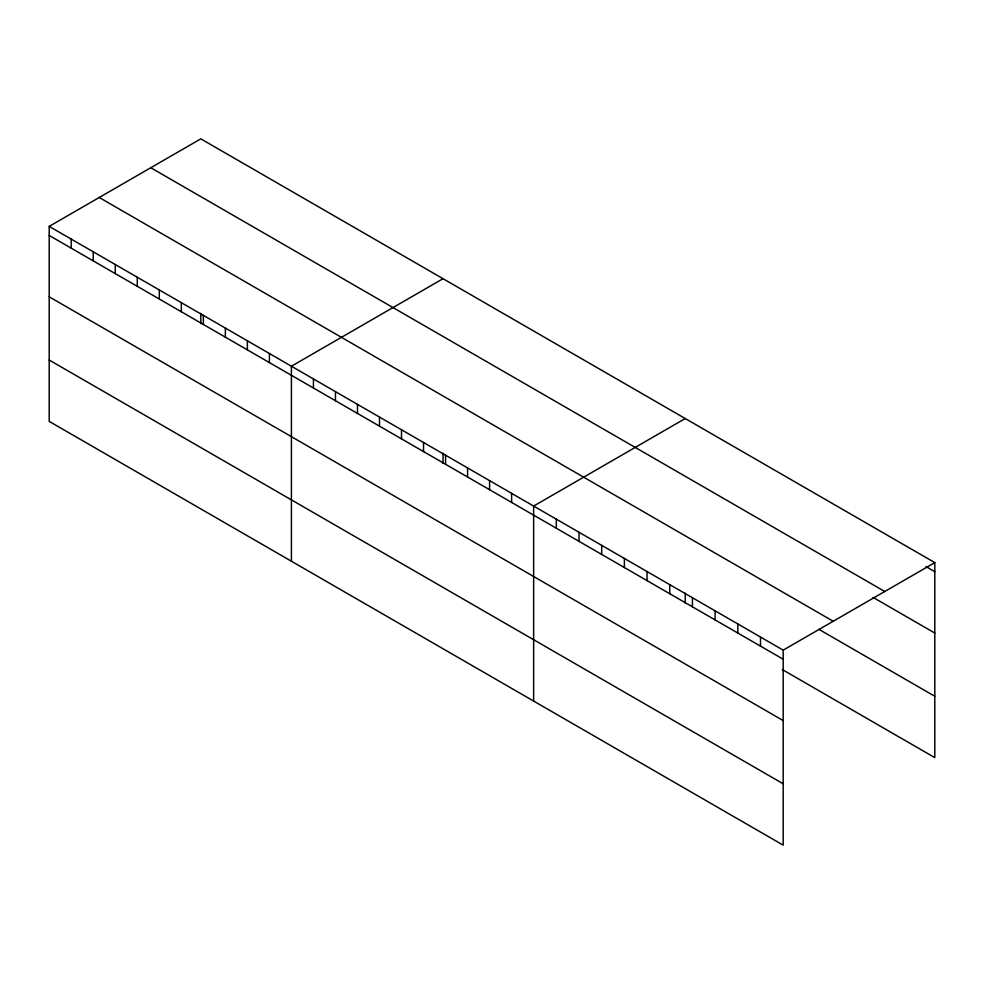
<?xml version="1.0" encoding="UTF-8"?>
<svg xmlns="http://www.w3.org/2000/svg" width="984" height="984" viewBox="0 0 984 984"><rect width="100%" height="100%" fill="white"/><g stroke="black" fill="none" stroke-linecap="round" stroke-linejoin="round"><path stroke-width="1.48" d="M49.2 226.382L783.19 650.141L783.19 845.145L49.2 421.386L49.2 226.382L200.81 138.855L934.8 562.614L934.8 757.619L782.292 669.563M443.034 278.693L291.412 366.22L291.412 561.224M685.245 418.532L533.635 506.071L533.635 701.075M783.19 650.141L934.8 562.614M925.981 566.599L934.8 571.692M150.786 167.735L884.764 591.495M873.042 597.386L934.8 633.044M99.236 197.501L833.214 621.261M818.848 629.317L934.8 696.266M49.2 235.459L783.19 659.219M49.2 296.811L783.19 720.583M49.2 360.033L783.19 783.793M760.497 637.054L760.497 646.119M737.816 623.954L737.816 633.032M715.122 610.855L715.122 619.932M692.441 597.755L692.441 606.833M685.245 593.081L685.245 603.315M669.76 584.656L669.76 593.733M647.066 571.556L647.066 580.634M624.385 558.457L624.385 567.534M601.691 545.357L601.691 554.435M579.01 532.258L579.01 541.335M556.317 519.171L556.317 528.236M511.618 493.353L511.618 502.43M489.589 480.647L489.589 489.712M467.572 467.929L467.572 477.006M445.555 455.211L445.555 464.288M443.034 453.243L443.034 463.464M423.538 442.505L423.538 451.582M401.509 429.787L401.509 438.864M379.492 417.081L379.492 426.158M357.475 404.363L357.475 413.44M335.458 391.657L335.458 400.722M313.441 378.938L313.441 388.016M269.395 353.514L269.395 362.592M247.378 340.796L247.378 349.873M225.361 328.09L225.361 337.168M203.344 315.372L203.344 324.449M200.81 313.404L200.81 323.625M181.314 302.666L181.314 311.731M159.297 289.948L159.297 299.025M137.28 277.23L137.28 286.307M115.263 264.524L115.263 273.601M93.234 251.806L93.234 260.883M71.217 239.1L71.217 248.177"/></g></svg>
